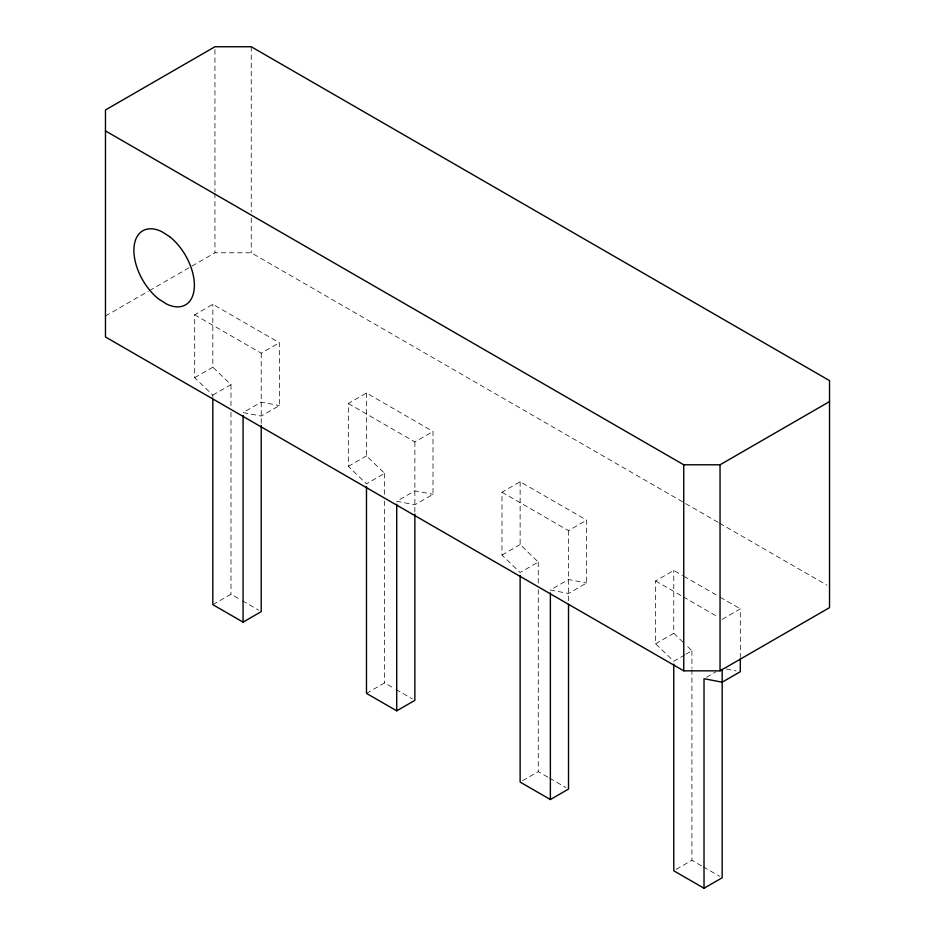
<?xml version="1.0" encoding="UTF-8"?>
<svg xmlns="http://www.w3.org/2000/svg" width="935" height="935" viewBox="0 0 935 935"><rect width="100%" height="100%" fill="white"/><g stroke="black" fill="none" stroke-linecap="round" stroke-linejoin="round"><path stroke-width="0.7" stroke-dasharray="4.67 3.51" d="M105.468 316.018L148.256 291.311M149.506 290.586L214.956 252.801L251.246 252.801L718.419 522.525M212.829 398.029L212.829 395.119L194.69 377.658L194.69 314.791L212.829 304.319L279.378 342.736L279.378 405.603L261.227 416.075L243.077 412.58L261.227 402.108L279.378 405.603M194.69 377.658L212.829 367.186L212.829 304.319M194.69 314.791L261.227 353.208L279.378 342.736M212.829 395.119L230.98 384.647L212.829 367.186M366.485 393.027L366.485 455.883L384.624 473.355L366.485 483.827L348.334 466.366L348.334 403.499L366.485 393.027L433.022 431.444L433.022 494.299L414.871 504.783L396.72 501.289L414.871 490.817L433.022 494.299M348.334 466.366L366.485 455.883M348.334 403.499L414.871 441.916L433.022 431.444M212.829 604.664L230.98 594.192L241.066 600.013M520.129 481.735L520.129 544.591L538.279 562.052L520.129 572.536L501.978 555.074L501.978 492.207L520.129 481.735L586.666 520.152L586.666 583.008L568.515 593.491L550.376 589.997L568.515 579.525L586.666 583.008M501.978 555.074L520.129 544.591M501.978 492.207L568.515 530.624L586.666 520.152M366.485 693.373L384.624 682.901L394.71 688.721M684.665 654.956L673.773 661.244L655.622 643.783L655.622 580.915L673.773 570.443L682.562 575.516M655.622 643.783L673.773 633.299L673.773 570.443M722.171 619.332L740.31 608.849L740.31 657.434M685.869 654.255L691.923 650.76L685.869 644.94M522.548 780.69L538.279 771.609L548.354 777.429M706.439 677.302L716.116 671.716M676.192 869.386L691.923 860.305L701.998 866.137M726.355 669.028L736.125 670.909M719.681 523.261L827.008 585.216M683.812 576.24L718.968 596.53M720.231 597.255L740.31 608.849M655.622 580.915L681.989 596.133M683.251 596.857L718.396 617.158M242.329 600.737L258.703 610.193M395.973 689.446L412.358 698.901M549.616 778.154L566.002 787.609M703.26 866.862L719.646 876.317M673.773 633.299L684.864 643.97M691.923 650.76L691.923 668.221M691.923 669.682L691.923 860.305M568.515 530.624L568.515 601.345M538.279 562.052L538.279 583.884M538.279 589.704L538.279 771.609M414.871 441.916L414.871 512.637M384.624 473.355L384.624 495.176M384.624 500.996L384.624 682.901M261.227 353.208L261.227 423.929M251.246 46.75L251.246 212.175M251.246 217.984L251.246 252.801M230.98 384.647L230.98 406.468M230.98 412.288L230.98 594.192M214.956 49.648L214.956 191.862M214.956 193.311L214.956 252.801"/><path stroke-width="1.4" d="M212.829 399.49L212.829 604.664L243.077 622.126L261.227 611.654L261.227 425.39M105.468 130.912L683.754 464.788L720.043 464.788L829.532 401.583M366.485 486.738L366.485 693.373L396.72 710.834L414.871 700.362L414.871 514.098M720.043 670.839L829.532 607.633L829.532 380.627L251.246 46.75L214.956 46.75L105.468 109.968L105.468 336.974L683.754 670.839L720.043 670.839L720.043 464.788M520.129 575.446L520.129 782.081L550.376 799.542L568.515 789.07L568.515 604.255M673.773 664.154L673.773 870.789L704.02 888.25L722.171 877.778L722.171 669.331M740.31 658.859L740.31 671.716L722.171 682.199L704.02 678.705L704.02 888.25M683.754 464.788L683.754 670.839M550.376 592.907L550.376 799.542M396.72 504.199L396.72 710.834M243.077 415.491L243.077 622.126M169.679 236.684L161.79 231.646A42.776 24.696 60 0 0 133.939 248.523A42.776 24.696 60 0 0 158.599 298.955L166.488 303.992A42.776 24.696 60 0 0 194.34 287.115A42.776 24.696 60 0 0 169.679 236.684"/></g></svg>
